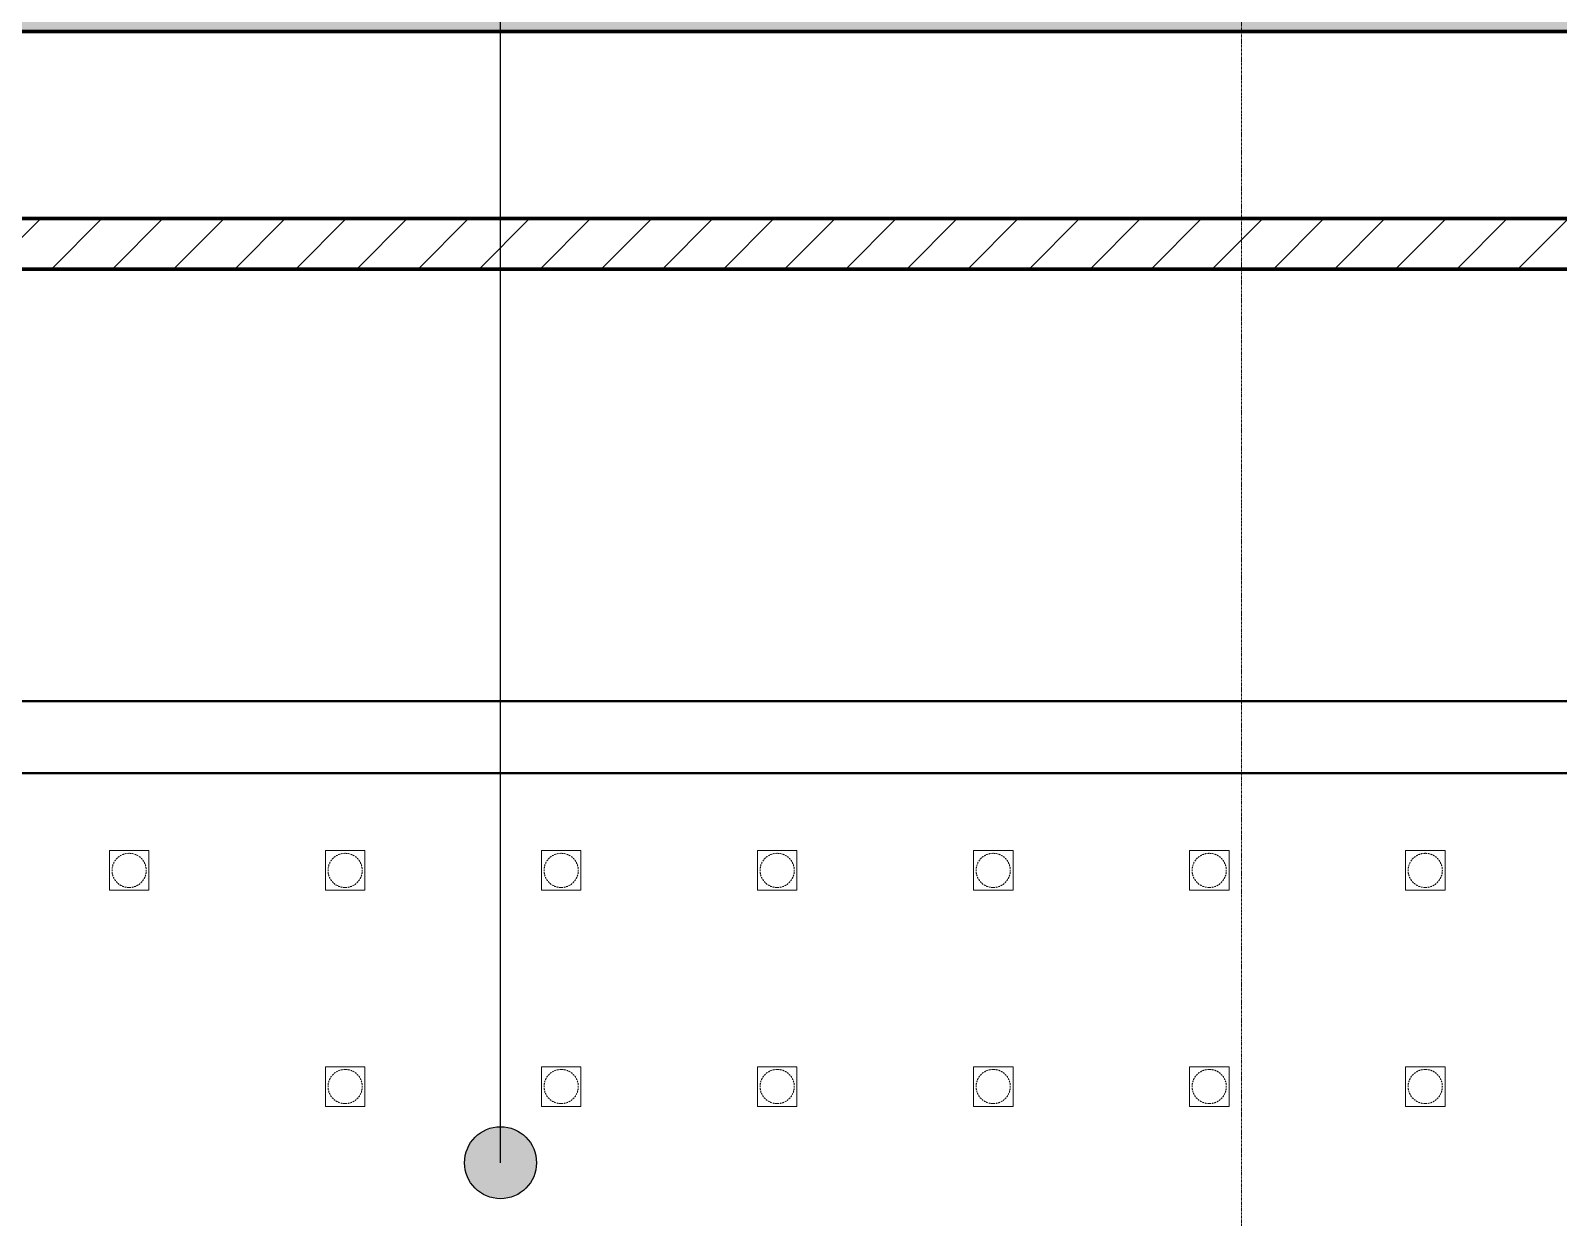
# Model space of a CAD drawing. Header units: millimetres. Extents: x -794868 to -715506, y -16735 to 22434.
# Drawn here: x -725246 to -721002, y 5986 to 9281 of the extents above; entities that cross this region are included whole.
import ezdxf
from ezdxf.xclip import XClip

# ---------------------------------------------------------------- set-up
doc = ezdxf.new("R2010")
doc.units = ezdxf.units.MM
doc.header["$XCLIPFRAME"] = 0
doc.linetypes.add('DPA_Grid _ Level 100', pattern=[10, 5.5, -1.6, 1.3, -1.6])
doc.linetypes.add('Hidden', pattern=[7.2, 4.7, -2.5])
for name, color, linetype, lineweight in [('A-DETL-MBND', 2, 'Hidden', 9), ('A-FLOR-E', 2, 'Continuous', 35), ('A-ROOM-IDEN', 3, 'Continuous', 25), ('A-WALL', 5, 'Continuous', 35), ('A-WALL-PATT', 1, 'Continuous', 35), ('S-GRID', 251, 'Continuous', 9), ('WALL-E', 2, 'Continuous', 35)]:
    doc.layers.add(name, color=color, linetype=linetype, lineweight=lineweight)

# ---------------------------------------------------------------- blocks, each defined once
blk = doc.blocks.new('*U1978')
at = {"layer": 'S-GRID', "linetype": 'DPA_Grid _ Level 100'}
blk.add_line((22800, -19375), (22800, 17498.2), dxfattribs=at)
blk = doc.blocks.new('Pedestal GSL - Pedestal GSL-18587400-4160-01 UPPER PLATFORM LEVEL - REFLECTED CEILING PLAN')
at = {"layer": 'A-DETL-MBND'}
for p, q in [((55, 55), (-55, 55)), ((-55, 55), (-55, -55)), ((-55, -55), (-55, 55)), ((-55, 55), (55, 55)), ((55, -55), (55, 55)), ((55, 55), (55, -55)), ((-55, -55), (55, -55)), ((55, -55), (-55, -55))]:
    blk.add_line(p, q, dxfattribs=at)
for start, end in [(360, 180), (0, 180), (180, 360), (180, 360)]:
    blk.add_arc((0, 0), 47.5, start, end, dxfattribs=at)
blk = doc.blocks.new('C-1-PP19-AR-4160-01-B_20250902-175713_EXDOWNLIGHT')
at = {"layer": 'A-DETL-MBND', "rotation": 270}
for p in [(19710.1, 3370.4), (20310.1, 3370.4), (20910.1, 3370.4), (21510.1, 3370.4), (22110.1, 3370.4), (22710.1, 3370.4), (23310.1, 3370.4), (20310.1, 2770.4), (20910.1, 2770.4), (21510.1, 2770.4), (22110.1, 2770.4), (22710.1, 2770.4), (23310.1, 2770.4)]:
    blk.add_blockref('Pedestal GSL - Pedestal GSL-18587400-4160-01 UPPER PLATFORM LEVEL - REFLECTED CEILING PLAN', p, dxfattribs=at)

msp = doc.modelspace()

# ---------------------------------------------------------------- hatches: boundary and pattern name
at = {"layer": 'A-ROOM-IDEN'}
h = msp.add_hatch(color=256, dxfattribs=at)
edge = h.paths.add_edge_path()
edge.add_arc((-723940.8, 6137.9), 100, 0, 360)
at = {"layer": 'A-WALL-PATT', "lineweight": 9}
h = msp.add_hatch(dxfattribs=at)
h.set_pattern_fill('FP_1', color=256, style=0, pattern_type=2)
h.set_pattern_definition([(50, (0, 0), (728.7365, -63.7558), [76.2, -838.2]), (355, (0, 0), (-140.9716, 764.2276), [60.96, -670.56]), (100.451, (60.7, -5.3), (587.77, 700.46675), [64.76, -712.36]), (46.184, (0, 203.2), (1084.3162, -168.171), [114.3, -1257.3]), (96.636, (90.4, 189.2), (949.6099, 989.7098), [97.14, -1068.54]), (351.184, (0, 203.2), (949.6206, 989.7012), [91.44, -1005.84]), (21, (101.6, 152.4), (606.45787, -409.06057), [76.2, -838.2]), (326, (101.6, 152.4), (247.20834, 736.7529), [60.96, -670.56]), (71.451, (152.14, 118.3), (853.66825, 327.6855), [64.76, -712.36]), (37.5, (0, 0), (12.35469, 338.22012), [33.528, -628.904, 33.528, -647.192, -673.1]), (37.5, (0, 0), (12.35469, 338.22012), [-1343.152, 33.528, -639.572]), (7.5, (0, 0), (267.27887, 400.72213), [33.528, -354.584, 33.528, -613.664, -256.54]), (7.5, (0, 0), (267.27887, 400.72213), [-1035.304, 33.528, -223.012]), (327.5, (-226.57, 0), (542.36333, -22.91534), [33.528, -220.472, 33.528, -758.952, -1051.56]), (327.5, (-226.57, 0), (542.36333, -22.91534), [-1046.48, 33.528, -1018.032]), (317.5, (-328.17, 0), (592.51696, 101.7071), [33.528, -296.672, 33.528, -492.76, -746.76]), (317.5, (-328.17, 0), (592.51696, 101.7071), [-856.488, 33.528, -713.232])])
h.paths.add_polyline_path([(-743522.4, 9279), (-720978.4, 9279), (-720978.4, 10779), (-743522.4, 10779)])
h = msp.add_hatch(dxfattribs=at)
h.set_pattern_fill('FP_2', color=256, style=0, pattern_type=2)
h.set_pattern_definition([(45, (0, 0), (-84.852814, 84.852814), [])])
h.paths.add_polyline_path([(-720978.4, 8619), (-720978.4, 8759), (-726502, 8759), (-726502, 8619), (-725322.4, 8619)])

# ---------------------------------------------------------------- linework, layer by layer
at = {"layer": 'A-FLOR-E'}
for p, q in [((-728797.4, 9279), (-720978.4, 9279)), ((-720978.4, 9279), (-728797.4, 9279)), ((-720978.4, 7419), (-726502, 7419)), ((-726502, 7419), (-720978.4, 7419)), ((-726392.4, 7219), (-720978.4, 7219)), ((-720978.4, 7219), (-726392.4, 7219))]:
    msp.add_line(p, q, dxfattribs=at)
at = {"layer": 'A-ROOM-IDEN'}
msp.add_line((-723940.8, 6137.9), (-723940.8, 16642.6), dxfattribs=at)
msp.add_circle((-723940.8, 6137.9), 100, dxfattribs=at)
at = {"layer": 'A-WALL', "color": 7, "lineweight": 70}
for p, q in [((-720978.4, 9279), (-743522.4, 9279)), ((-726502, 8759), (-720978.4, 8759)), ((-720978.4, 8619), (-726502, 8619))]:
    msp.add_line(p, q, dxfattribs=at)
at = {"layer": 'WALL-E'}
for p, q in [((-743521.2, 9279), (-720978.4, 9279)), ((-720978.4, 9279), (-743521.2, 9279)), ((-720978.4, 7419), (-726502, 7419)), ((-726502, 7419), (-720978.4, 7419)), ((-726502, 7219), (-720978.4, 7219)), ((-720978.4, 7219), (-726502, 7219)), ((-726392.4, 7219), (-720978.4, 7219)), ((-720978.4, 7219), (-726392.4, 7219))]:
    msp.add_line(p, q, dxfattribs=at)

# ---------------------------------------------------------------- block references
msp.add_blockref('*U1978', (-744682.4, 3579))
ref = msp.add_blockref('C-1-PP19-AR-4160-01-B_20250902-175713_EXDOWNLIGHT', (-744682.4, 3579))
XClip(ref).set_block_clipping_path([(-45801.3280238605, -9620.0077451947), (23704.0078937773, 10334.9999958097)])

doc.saveas('drawing.dxf')
